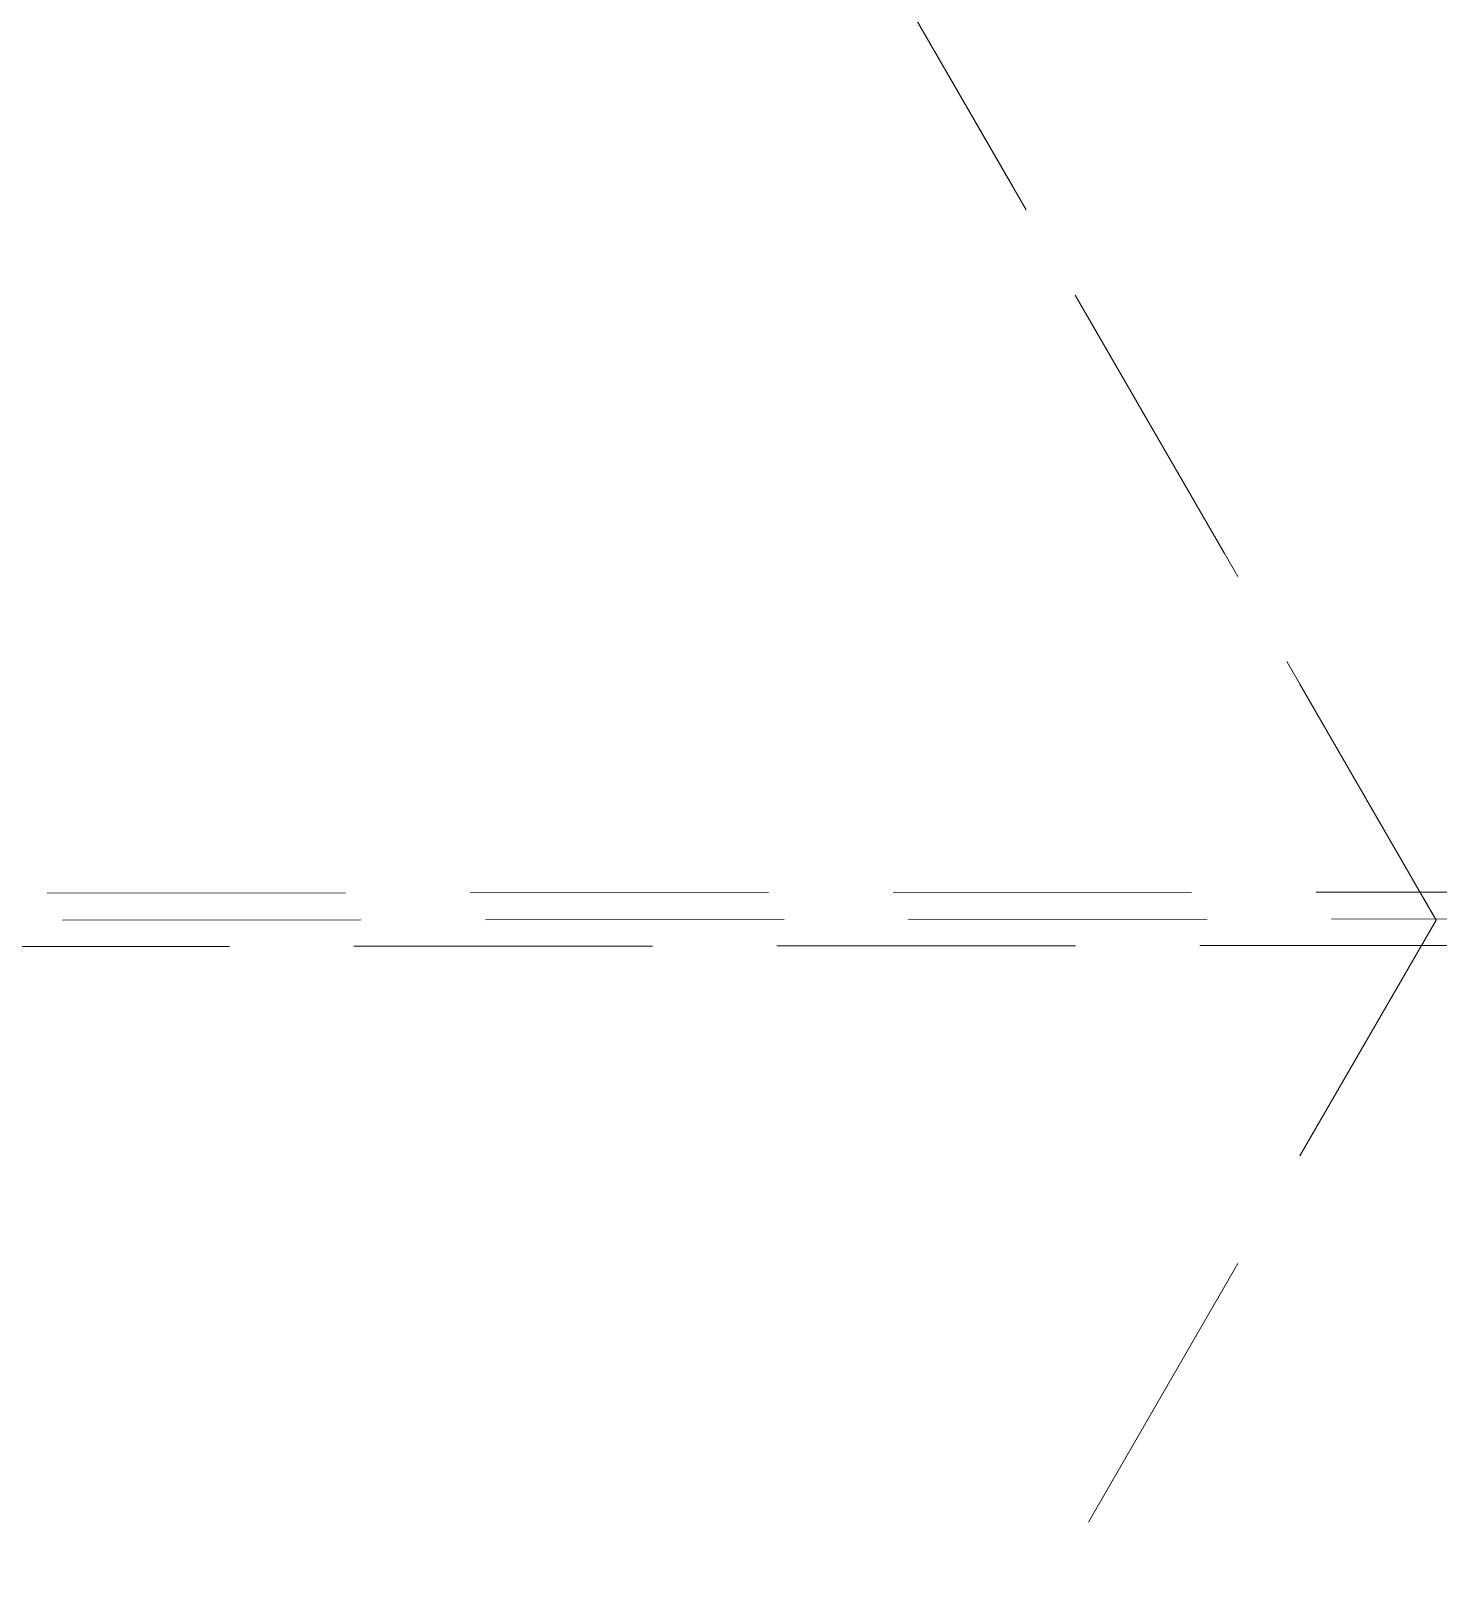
# Model space of a CAD drawing. Header units: millimetres. Extents: x 1.5 to 37.9, y -0.3 to 12.6.
# Drawn here: x 6.87 to 8.001, y 2.32 to 3.561 of the extents above; entities that cross this region are included whole.
import ezdxf

# ---------------------------------------------------------------- set-up
doc = ezdxf.new("R2010")
doc.units = ezdxf.units.MM
doc.linetypes.add('ACAD_ISO02W100', pattern=[15, 12, -3])
doc.layers.add('0.2', color=6, linetype='Continuous', lineweight=15)

msp = doc.modelspace()

# ---------------------------------------------------------------- linework, layer by layer
at = {"layer": '0.2', "linetype": 'ACAD_ISO02W100', "ltscale": 0.02, "extrusion": (-0.103005, -0.17841, 0.97855)}
msp.add_lwpolyline([(3.5476, 7.9366), (3.5476, 5.746)], dxfattribs=at)
at = {"layer": '0.2', "linetype": 'ACAD_ISO02W100', "ltscale": 0.02}
for points in [[(7.9989, 2.8469), (6.8695, 4.8032)], [(6.8695, 0.8907), (7.9989, 2.8469)]]:
    msp.add_lwpolyline(points, dxfattribs=at)
at = {"layer": '0.2', "linetype": 'ACAD_ISO02W100', "ltscale": 0.02, "extrusion": (-5.84526e-07, 1.01243e-06, 1)}
msp.add_lwpolyline([(6.8695, 4.8032), (7.9989, 2.8469)], dxfattribs=at)
msp.add_lwpolyline([(6.8695, 4.8032), (7.9989, 2.8469)], dxfattribs=at)
at = {"layer": '0.2', "linetype": 'ACAD_ISO02W100', "ltscale": 0.02, "extrusion": (-0.103109, -0.17858, 0.978508)}
msp.add_lwpolyline([(3.5691, 7.9241), (3.5691, 5.7443)], dxfattribs=at)
at = {"layer": '0.2', "linetype": 'ACAD_ISO02W100', "ltscale": 0.02, "extrusion": (-0.20621, -0.000162313, 0.978508)}
for points in [[(-2.8631, 8.3236), (-2.8631, 6.2455)], [(-2.8202, 6.2456), (-2.8202, 8.3239)]]:
    msp.add_lwpolyline(points, dxfattribs=at)
at = {"layer": '0.2', "linetype": 'ACAD_ISO02W100', "ltscale": 0.02, "extrusion": (0.866126, 0.499826, 1.72239e-05)}
msp.add_lwpolyline([(-1.5073, 2.4493), (-1.5073, 2.4487), (-1.5073, 2.4482), (-1.5074, 2.4476), (-1.5074, 2.4471), (-1.5075, 2.4466), (-1.5076, 2.446), (-1.5077, 2.4455), (-1.5078, 2.445), (-1.5079, 2.4445), (-1.5081, 2.444), (-1.5082, 2.4435), (-1.5084, 2.443), (-1.5086, 2.4425), (-1.5088, 2.442), (-1.509, 2.4415), (-1.5092, 2.441), (-1.5095, 2.4406), (-1.5097, 2.4401), (-1.51, 2.4396), (-1.5103, 2.4392), (-1.5106, 2.4388), (-1.5109, 2.4383), (-1.5112, 2.4379), (-1.5115, 2.4375), (-1.5119, 2.4371), (-1.5122, 2.4367), (-1.5126, 2.4363), (-1.513, 2.4359), (-1.5134, 2.4355), (-1.5138, 2.4352), (-1.5142, 2.4348), (-1.5146, 2.4345), (-1.5151, 2.4341), (-1.5156, 2.4338), (-1.5161, 2.4335), (-1.5166, 2.4332), (-1.5171, 2.4329), (-1.5176, 2.4326), (-1.5181, 2.4323), (-1.5186, 2.4321), (-1.5192, 2.4318), (-1.5197, 2.4316), (-1.5202, 2.4314), (-1.5208, 2.4312), (-1.5213, 2.431), (-1.5219, 2.4308), (-1.5225, 2.4307), (-1.523, 2.4305), (-1.5236, 2.4304), (-1.5242, 2.4303), (-1.5247, 2.4302), (-1.5253, 2.4301), (-1.5259, 2.43), (-1.5265, 2.4299), (-1.527, 2.4299), (-1.5276, 2.4298), (-1.5282, 2.4298), (-1.5288, 2.4298), (-1.5294, 2.4298), (-1.53, 2.4298), (-1.5305, 2.4298), (-1.5311, 2.4299), (-1.5317, 2.4299), (-1.5323, 2.43)], dxfattribs=at)
at = {"layer": '0.2', "linetype": 'ACAD_ISO02W100', "ltscale": 0.02, "extrusion": (-0.206412, -0.000163296, 0.978465)}
msp.add_lwpolyline([(-2.8415, 8.3366), (-2.8415, 6.2456)], dxfattribs=at)
at = {"layer": '0.2', "linetype": 'ACAD_ISO02W100', "ltscale": 0.02, "extrusion": (-5.84526e-07, -1.01243e-06, 1)}
msp.add_lwpolyline([(6.8695, 0.8907), (7.9989, 2.8469)], dxfattribs=at)
msp.add_lwpolyline([(6.8695, 0.8907), (7.9989, 2.8469)], dxfattribs=at)
at = {"layer": '0.2', "linetype": 'ACAD_ISO02W100', "ltscale": 0.02, "extrusion": (0.866097, -0.499876, 1.72234e-05)}
msp.add_lwpolyline([(6.4642, 2.43), (6.4636, 2.43), (6.463, 2.4299), (6.4625, 2.4299), (6.4619, 2.4299), (6.4613, 2.4299), (6.4607, 2.4299), (6.4601, 2.4299), (6.4596, 2.43), (6.459, 2.43), (6.4584, 2.4301), (6.4578, 2.4301), (6.4573, 2.4302), (6.4567, 2.4303), (6.4561, 2.4304), (6.4556, 2.4306), (6.455, 2.4307), (6.4544, 2.4308), (6.4539, 2.431), (6.4533, 2.4312), (6.4528, 2.4314), (6.4522, 2.4316), (6.4517, 2.4318), (6.4512, 2.432), (6.4507, 2.4323), (6.4501, 2.4325), (6.4496, 2.4328), (6.4491, 2.4331), (6.4486, 2.4334), (6.4481, 2.4337), (6.4477, 2.434), (6.4472, 2.4344), (6.4467, 2.4347), (6.4463, 2.4351), (6.4459, 2.4354), (6.4455, 2.4358), (6.4451, 2.4362), (6.4447, 2.4366), (6.4443, 2.437), (6.444, 2.4374), (6.4437, 2.4378), (6.4433, 2.4382), (6.443, 2.4386), (6.4427, 2.4391), (6.4424, 2.4395), (6.4422, 2.44), (6.4419, 2.4404), (6.4416, 2.4409), (6.4414, 2.4413), (6.4412, 2.4418), (6.441, 2.4423), (6.4408, 2.4428), (6.4406, 2.4433), (6.4404, 2.4438), (6.4403, 2.4443), (6.4402, 2.4448), (6.44, 2.4453), (6.4399, 2.4458), (6.4398, 2.4464), (6.4398, 2.4469), (6.4397, 2.4474), (6.4397, 2.448), (6.4396, 2.4485), (6.4396, 2.4491), (6.4396, 2.4496)], dxfattribs=at)
at = {"layer": '0.2', "linetype": 'ACAD_ISO02W100', "ltscale": 0.02, "extrusion": (0.866134, -0.499812, -0.000694535)}
msp.add_lwpolyline([(6.4392, 2.4535), (6.4499, 2.4547), (6.4552, 2.4554), (6.4605, 2.4563)], dxfattribs=at)
at = {"layer": '0.2', "linetype": 'ACAD_ISO02W100', "ltscale": 0.02, "extrusion": (0.999991, 0.00425, 0.000827763)}
msp.add_lwpolyline([(2.813, 2.4453), (2.8157, 2.4458)], dxfattribs=at)
at = {"layer": '0.2', "linetype": 'ACAD_ISO02W100', "ltscale": 0.02, "extrusion": (0.875256, 0.483572, 0.009183)}
msp.add_lwpolyline([(-1.3731, 2.3754), (-1.3733, 2.3748), (-1.3734, 2.3743), (-1.3736, 2.3738), (-1.3738, 2.3732), (-1.3742, 2.3722), (-1.3746, 2.3712), (-1.375, 2.3702), (-1.3754, 2.3693), (-1.3763, 2.3674)], dxfattribs=at)
at = {"layer": '0.2', "linetype": 'ACAD_ISO02W100', "ltscale": 0.02, "extrusion": (0.999962, -0.008528, 0.001607)}
msp.add_lwpolyline([(2.9122, 2.4396), (2.9151, 2.4391)], dxfattribs=at)
at = {"layer": '0.2', "linetype": 'ACAD_ISO02W100', "ltscale": 0.02, "extrusion": (0.865791, -0.500405, -0.000281996)}
msp.add_lwpolyline([(6.4676, 2.446), (6.4666, 2.4479), (6.4662, 2.4488), (6.4658, 2.4498), (6.4654, 2.4508), (6.465, 2.4518), (6.4648, 2.4524), (6.4646, 2.4529), (6.4644, 2.4534), (6.4643, 2.454)], dxfattribs=at)
at = {"layer": '0.2', "linetype": 'ACAD_ISO02W100', "ltscale": 0.02, "extrusion": (1, 0, 0)}
msp.add_lwpolyline([(2.8469, 2.4741), (2.8469, 2.4515)], dxfattribs=at)
msp.add_lwpolyline([(2.8469, 2.4741), (2.8469, 2.4515)], dxfattribs=at)
at = {"layer": '0.2', "linetype": 'ACAD_ISO02W100', "ltscale": 0.02, "extrusion": (0, 1, 0)}
msp.add_lwpolyline([(-7.9989, 2.4445), (-7.9989, 2.4301)], dxfattribs=at)
at = {"layer": '0.2', "linetype": 'ACAD_ISO02W100', "ltscale": 0.02, "extrusion": (-0.103101, 0.178585, 0.978508)}
msp.add_lwpolyline([(-6.4158, 0.9187), (-6.4158, 3.0992)], dxfattribs=at)
at = {"layer": '0.2', "linetype": 'ACAD_ISO02W100', "ltscale": 0.02}
msp.add_polyline3d([(7.9973, 2.8497, 2.4524), (7.9946, 2.8544, 2.4515), (7.9919, 2.8591, 2.4507), (7.9865, 2.8686, 2.4494)], dxfattribs=at)

doc.saveas('drawing.dxf')
